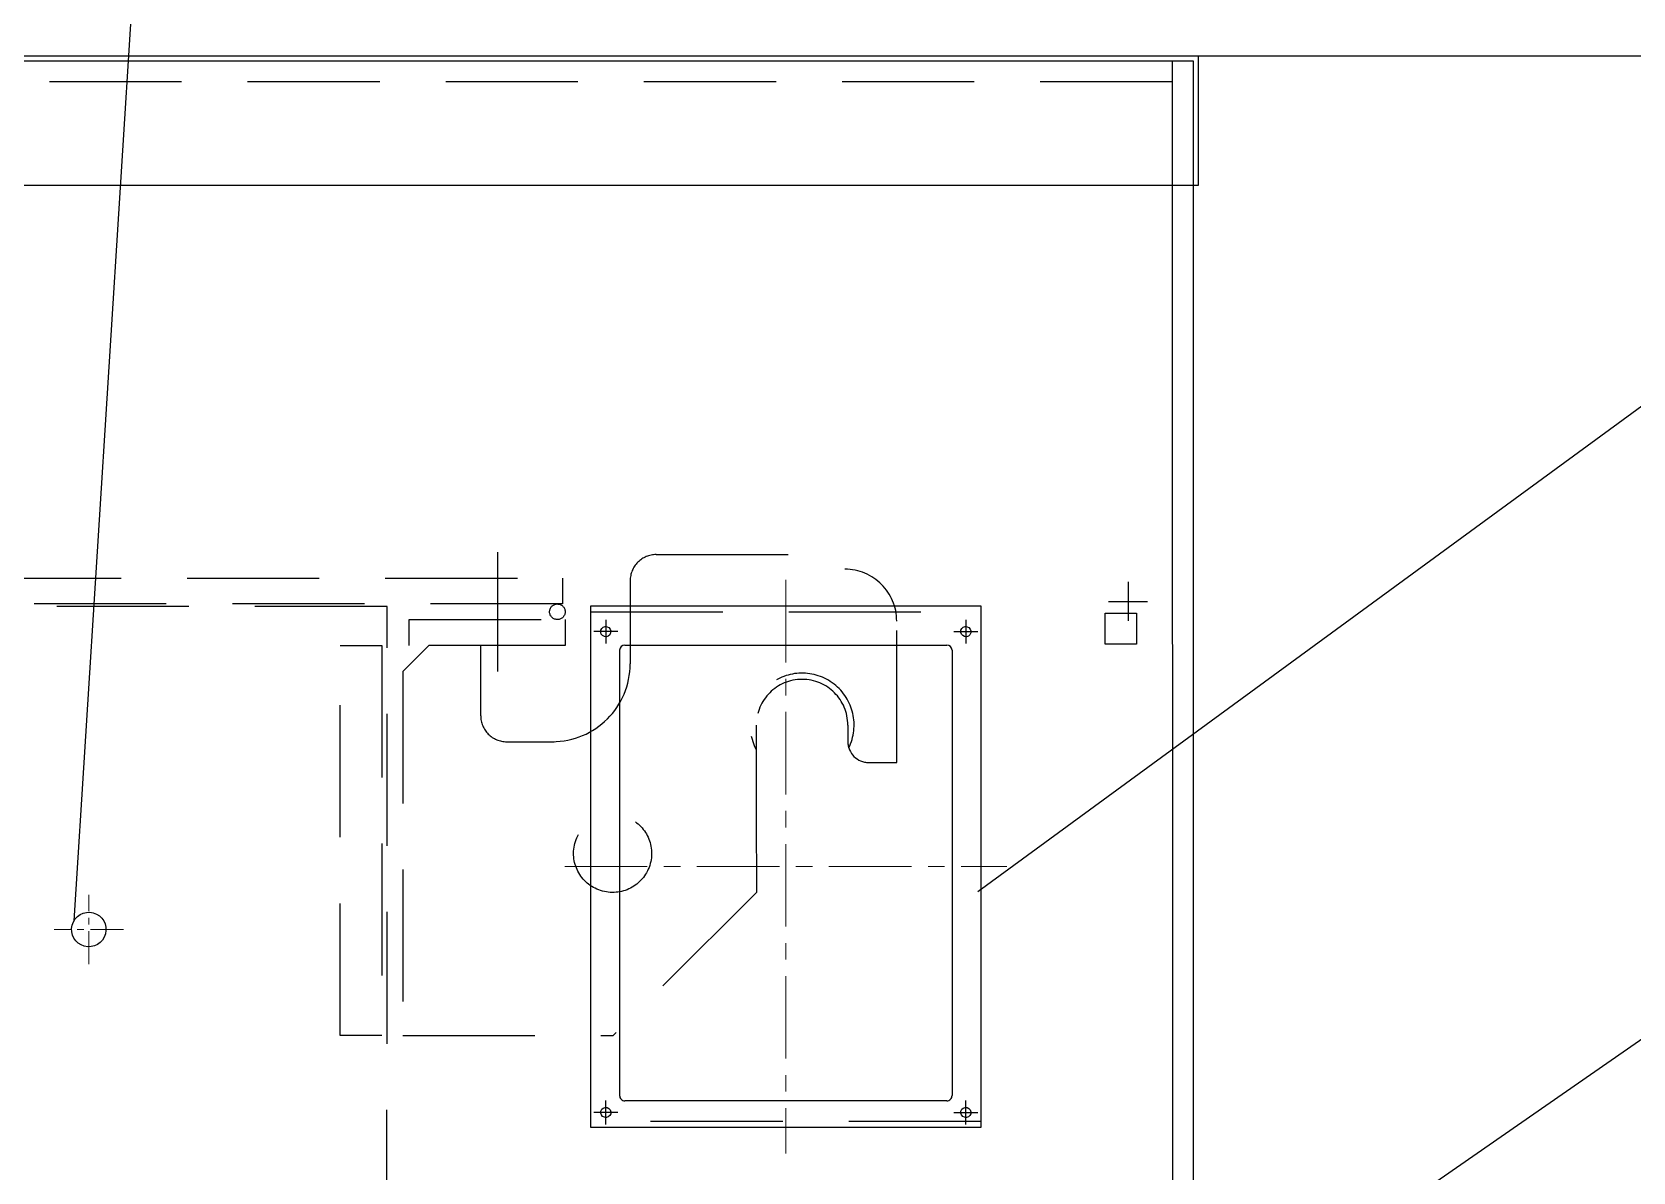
# Model space of a CAD drawing. Header units: millimetres. Extents: x -185079 to -2648, y 85916 to 249201.
# Drawn here: x -53060 to -52444, y 134153 to 134592 of the extents above; entities that cross this region are included whole.
import ezdxf

# ---------------------------------------------------------------- set-up
doc = ezdxf.new("R2010")
doc.units = ezdxf.units.MM
for name, pattern in [('CENTER', [50.800000000000004, 31.75, -6.35, 6.35, -6.35]), ('CENTERX2', [101.60000000000001, 63.5, -12.7, 12.7, -12.7]), ('HIDDEN', [9.524999999999999, 6.35, -3.175])]:
    doc.linetypes.add(name, pattern=pattern)
for name, color, linetype in [('1', 4, 'Continuous'), ('2', 3, 'Continuous'), ('3', 6, 'HIDDEN'), ('3中心线层', 1, 'CENTER')]:
    doc.layers.add(name, color=color, linetype=linetype)
for name, color, linetype, lineweight in [('2细线层', 4, 'Continuous', 35), ('尺寸线层', 3, 'Continuous', 18), ('点画线1', 4, 'CENTERX2', 20)]:
    doc.layers.add(name, color=color, linetype=linetype, lineweight=lineweight)

msp = doc.modelspace()

# ---------------------------------------------------------------- linework, layer by layer
at = {"layer": '1', "lineweight": -3, "ltscale": 2, "extrusion": (-0.004685415688226648, -0.01745240643729066, 0.9998367168639968)}
for p, q in [((-52844.79706272298, 134170.4195087525, 3630.035980999284), (-52844.8134734427, 134371.0476648296, 3633.537920038451)), ((-52844.8134734427, 134371.0476648296, 3633.537920038451), (-52694.8151204374, 134371.0476648296, 3634.240839449717)), ((-52694.8151204374, 134371.0476648296, 3634.240839449717), (-52694.7987097177, 134170.4195087525, 3630.738900410549)), ((-52833.69872419088, 134353.9706031617, 3633.291921270532), (-52833.71307733704, 134182.6427886236, 3630.301283045957)), ((-52831.6989098293, 134355.9694518129, 3633.336183178406), (-52707.8679422092, 134355.9694518129, 3633.916477489056)), ((-52705.86780060067, 134353.9697564226, 3633.890945318253), (-52705.85378655199, 134182.6419418845, 3630.900440027483)), ((-52707.8536010236, 134180.6422464942, 3630.856163339045), (-52831.71293583854, 134180.6422464942, 3630.275736094589)), ((-52694.7987097177, 134170.4195087525, 3630.738900410549), (-52844.79706272298, 134170.4195087525, 3630.035980999284))]:
    msp.add_line(p, q, dxfattribs=at)
at = {"layer": '1', "color": 3, "lineweight": -3, "ltscale": 2, "extrusion": (-0.004685415688226648, -0.01745240643729063, 0.9998367168639968), "elevation": 1.311263986281119e-08}
msp.add_lwpolyline([(-89340.74435583597, 116693.2017122206), (-79605.60479144276, 119307.2036772036), (-77739.80294518075, 112358.532017356), (-87474.94250957393, 109744.530052373)], close=True, dxfattribs=at)
at = {"layer": '1', "lineweight": -3, "ltscale": 2, "extrusion": (-0.004685415688226648, -0.01745240643729063, 0.9998367168639968), "elevation": 1.311264075806094e-08}
msp.add_lwpolyline([(-87231.2481748564, 109916.2399077064), (-77857.25883072625, 112433.2686984296), (-79666.37327405855, 119170.8235395233), (-89040.36261818874, 116653.7947488001), (-87231.2481748564, 109916.2399077064)], dxfattribs=at)
at = {"layer": '1', "lineweight": -3, "ltscale": 2, "extrusion": (2.14093537892826e-06, -0.03489930510489431, 0.99939083370752), "elevation": -2291.392431360221}
msp.add_lwpolyline([(-52638.72080356221, 134373.3922901645), (-52626.72080356473, 134373.3925355719), (-52626.7205581573, 134361.3925355744), (-52638.72055815479, 134361.392290167)], close=True, dxfattribs=at)
at = {"layer": '1', "lineweight": -3, "ltscale": 2, "extrusion": (-0.004685415688226648, -0.01745240643729066, 0.9998367168639968)}
for centre in [(-85870.033955155, 116112.2967482798, 1535.446405410798), (-85736.29138358557, 116148.2082359962, 1535.446405410798), (-85822.0586141127, 115933.6256351924, 1535.446405410798), (-85688.3160425433, 115969.5371229088, 1535.446405410798)]:
    msp.add_circle(centre, 1.9584, dxfattribs=at)
at = {"layer": '1', "lineweight": -3, "ltscale": 2, "extrusion": (-0.004685415688226634, -0.01745240643729067, 0.9998367168639968)}
msp.add_circle((-86032.31490956817, 115922.2983138048), 6.628787879999962, dxfattribs=at)
at = {"layer": '1', "lineweight": -3, "ltscale": 2, "extrusion": (-0.004685415688226648, -0.01745240643729066, 0.9998367168639968)}
for centre, radius, start, end in [((-85861.06961800373, 116107.2675946512, 1535.446405410798), 2, 105.0300830920786, 195.0058221075003), ((-85741.47361933379, 116139.3805575378, 1535.446405410799), 2.000000000014551, 15.03008309186234, 105.03008309036), ((-85816.6604615686, 115941.7683771844, 1535.446405410798), 1.999999999987711, 195.005822106803, 285.0300830913815), ((-85697.0370658504, 115973.8886965078, 1535.446405410798), 2.000000000014551, 285.0300830910571, 15.03008309186234)]:
    msp.add_arc(centre, radius, start, end, dxfattribs=at)
at = {"layer": '2', "extrusion": (-0.004685415688226634, -0.01745240643729067, 0.9998367168639968)}
for p, q in [((-52695.95811980576, 134261.1656855648, 3632.317465015591), (-52108.49320798196, 134691.2448036053, 2106.880414342484)), ((-52678.20861328292, 134039.4049151234, 1391.521834164598), (-52108.47228290446, 134435.4266684049, 2102.415141211824))]:
    msp.add_line(p, q, dxfattribs=at)
at = {"layer": '2', "transparency": 33554687, "extrusion": (-0.004685415688226648, -0.01745240643729067, 0.9998367168639968)}
msp.add_line((-52841.28940341248, 134582.7476701102, 1799.80421977659), (-52332.84885790518, 134582.7476701102, 1802.186864130683), dxfattribs=at)
at = {"layer": '2细线层', "lineweight": -3, "ltscale": 3, "transparency": 33554687, "extrusion": (-0.004685415688226634, -0.01745240643729067, 0.9998367168639968)}
for p, q in [((-54615.13575783576, 134582.7476701101, 1791.491654937406), (-52611.15776168497, 134582.7476701101, 1800.882658271905)), ((-54613.13561622719, 134580.7479747198, 1791.466122766602), (-52613.15757615661, 134580.7479747199, 1800.838381583469)), ((-52613.15757615661, 134580.7479747199, 1800.838381583469), (-52612.99580791136, 132603.0611116764, 1766.318108016895)), ((-52611.15776168497, 134582.7476701101, 1800.882658271905), (-52611.15367247323, 134532.7552853524, 1800.010047531383)), ((-52611.15367247323, 134532.7552853524, 1800.010047531383), (-54615.131668624, 134532.7552853523, 1790.619044196882))]:
    msp.add_line(p, q, dxfattribs=at)
at = {"layer": '2细线层', "lineweight": -3, "ltscale": 3, "extrusion": (-0.004685415688226634, -0.01745240643729067, 0.9998367168639968)}
msp.add_line((-52621.15683404307, 134572.7491931588, 1800.661274829726), (-52620.99637434552, 132611.0598932382, 1766.420236692673), dxfattribs=at)
at = {"layer": '3', "ltscale": 8, "transparency": 33554687, "extrusion": (-0.004685415688226634, -0.01745240643729067, 0.9998367168639968)}
for p, q in [((-54605.13570406695, 134580.7479747198, 1791.503611801869), (-52621.15748831689, 134580.7479747198, 1800.800892548201)), ((-52621.15748831689, 134580.7479747198, 1800.800892548201), (-52621.15683404302, 134572.7491931586, 1800.661274829717)), ((-52621.15683404302, 134572.7491931586, 1800.661274829717), (-54605.13504979309, 134572.7491931586, 1791.363994083385)), ((-52914.63597570532, 134355.7941212844, 1795.498972045237), (-52914.63679354763, 134365.7925982359, 1795.673494193342)), ((-52914.63679354763, 134365.7925982359, 1795.673494193342), (-52854.63745234555, 134365.7925982359, 1795.954661957848)), ((-52854.63745234555, 134365.7925982359, 1795.954661957848), (-52854.63663450327, 134355.7941212844, 1795.780139809743)), ((-52854.63663450327, 134355.7941212844, 1795.780139809743), (-52914.63597570532, 134355.7941212844, 1795.498972045237))]:
    msp.add_line(p, q, dxfattribs=at)
at = {"layer": '3', "ltscale": 8, "extrusion": (-0.004685415688226634, -0.01745240643729067, 0.9998367168639968)}
for p, q in [((-52880.63929325643, 134391.7886383105, 1796.286580178316), (-52880.63553118163, 134345.7956443328, 1795.483778297023)), ((-52819.63988124971, 134390.788790615, 1796.554981857413), (-52747.14067729715, 134390.788790615, 1796.894726239524)), ((-54371.62188330815, 134381.7901613588, 1789.125040117777), (-52855.63874991327, 134381.7901613586, 1796.229211265411)), ((-52855.63874991327, 134381.7901613586, 1796.229211265411), (-52855.63793308073, 134371.8040303291, 1796.054904613813)), ((-52829.63895360773, 134380.7903136635, 1796.333598415224), (-52829.63634526772, 134348.7951792107, 1795.77512735699)), ((-52855.63793308073, 134371.8040303291, 1796.054904613813), (-54371.62106647565, 134371.8040303293, 1788.950733466177)), ((-52727.13435415762, 134310.8009750025, 1795.592271642856), (-52727.13926121175, 134370.7918367119, 1796.639404531484)), ((-52941.13568473484, 134355.7941212845, 1795.374789615926), (-52925.1358604143, 134355.7941212845, 1795.449767686461)), ((-52941.12341709957, 134205.816967011, 1792.756957394353), (-52941.13568473484, 134355.7941212845, 1795.374789615926)), ((-52925.1358604143, 134355.7941212845, 1795.449767686461), (-52925.12359277897, 134205.8169670111, 1792.831935464888)), ((-52917.13513041255, 134345.7956443329, 1795.31273457362), (-52907.13605805458, 134355.7941212846, 1795.53411801581)), ((-52887.13627765383, 134355.7941212846, 1795.627840603977), (-52907.13605805458, 134355.7941212846, 1795.53411801581)), ((-52887.13406947951, 134328.7982335153, 1795.156630804095), (-52887.13627765383, 134355.7941212846, 1795.627840603977)), ((-52917.13513041255, 134345.7956443329, 1795.31273457362), (-52917.12368061962, 134205.8169670111, 1792.869424500151)), ((-52781.13493893254, 134325.1987818128, 1795.59053254807), (-52781.13212525813, 134290.8003936613, 1794.990113042115)), ((-52745.93532542711, 134325.1987818128, 1795.755484303247), (-52745.93480200801, 134318.7997565638, 1795.643790128462)), ((-52877.13336143681, 134318.7997565637, 1795.028969950073), (-52859.63356234239, 134318.7997565638, 1795.110977173687)), ((-52737.93423557386, 134310.8009750025, 1795.541661445244), (-52727.13435415762, 134310.8009750025, 1795.592271642856)), ((-52737.93423557386, 134310.8009750025, 1795.541661445244), (-52727.13435415762, 134310.8009750025, 1795.592271642856)), ((-52781.13212525813, 134290.8003936613, 1794.990113042115), (-52781.12967202778, 134260.8085902447, 1794.466609914274)), ((-52781.12967202778, 134260.8085902447, 1794.466609914274), (-52836.12456999675, 134205.8169670111, 1793.249000982234)), ((-52925.12359277897, 134205.8169670111, 1792.831935464888), (-52941.12341709957, 134205.816967011, 1792.756957394353)), ((-52917.12368061962, 134205.8169670111, 1792.869424500151), (-52836.12456999675, 134205.8169670111, 1793.249000982234))]:
    msp.add_line(p, q, dxfattribs=at)
at = {"layer": '3', "ltscale": 8}
for p, q in [((-52923.13699864982, 134370.791836713, 1795.720923685223), (-54303.12184629856, 134370.7918367129, 1789.254065101585)), ((-52923.19639539278, 133973.9612587845, 1788.793865780268), (-52923.13699864982, 134370.791836713, 1795.720923685223))]:
    msp.add_line(p, q, dxfattribs=at)
at = {"layer": '3', "ltscale": 8, "extrusion": (-0.004685415688226648, -0.01745240643729066, 0.9998367168639968)}
for p, q in [((-52844.81328501183, 134368.74401574, 3633.497710135528), (-52694.81493200654, 134368.74401574, 3634.200629546794)), ((-52694.79889814858, 134172.7231578421, 3630.779110313472), (-52844.79725115387, 134172.7231578421, 3630.076190902207))]:
    msp.add_line(p, q, dxfattribs=at)
at = {"layer": '3', "ltscale": 8, "extrusion": (-0.004685415688226634, -0.01745240643729067, 0.9998367168639968)}
for centre, radius in [((-85889.96468283102, 116081.6552956874, -301.6990633298242), 2.999999999999986), ((-85845.35472450279, 115997.3393602519, -301.6990633298378), 14.99999999999995)]:
    msp.add_circle(centre, radius, dxfattribs=at)
for centre, radius, start, end in [((-85856.37658442628, 116103.0991676699, -301.6990633298435), 9.999999999906434, 105.0300830912144, 195.0300830918802), ((-85782.31133567393, 116106.8339939474, -301.6990633298449), 20.00000000003738, 15.03008309195967, 105.030083091283), ((-85886.70974753224, 116061.820845072, -301.6990633298415), 30.00000000001041, 285.0300830919311, 15.03006741870867), ((-85787.77724169022, 116063.9494527765, -301.6990633298315), 20.0000000000014, 348.9600750623447, 223.3877196714894), ((-85787.77724169032, 116063.9494527768, -301.699063329841), 17.60000000000205, 15.03008309193453, 195.0300830918553), ((-85898.42453722793, 116037.9668433971, -301.6990633298474), 10.00000000004781, 195.0300830919272, 285.0300830922493), ((-85761.39333532397, 116064.4071479496, -301.6990633298449), 8.000000000108091, 195.0300830918819, 285.0300830901904)]:
    msp.add_arc(centre, radius, start, end, dxfattribs=at)
at = {"layer": '3中心线层', "linetype": 'CENTER', "lineweight": 15, "extrusion": (-0.004685415688226648, -0.01745240643729066, 0.9998367168639968)}
for p, q in [((-52769.79966080698, 134381.0461417812, 3634.063974312313), (-52769.78161440257, 134160.4210318009, 3630.212990976936)), ((-52854.8051582832, 134270.7335867911, 3631.740089224783), (-52684.8070248772, 134270.7335867911, 3632.536731224217))]:
    msp.add_line(p, q, dxfattribs=at)
at = {"layer": '3中心线层', "extrusion": (2.14093537892826e-06, -0.03489930510489431, 0.99939083370752)}
for p, q in [((-52638.14029115356, 134380.2859773303, 1797.22219245721), (-52638.1402913269, 134365.2905461277, 1796.960443357133)), ((-52645.64012654166, 134372.7882617289, 1797.05617232251), (-52630.6404559388, 134372.7882617289, 1797.126463491833))]:
    msp.add_line(p, q, dxfattribs=at)
at = {"layer": '3中心线层', "ltscale": 10, "extrusion": (-0.004685415688226648, -0.01745240643729066, 0.9998367168639968)}
for p, q in [((-52839.05310399002, 134365.7577532598, 3633.472577407771), (-52839.05235026652, 134356.5431569012, 3633.311737796078)), ((-52700.57462449554, 134365.7577532598, 3634.121512608251), (-52700.57387077203, 134356.5431569012, 3633.960672996558)), ((-52834.44477772394, 134361.1504550805, 3633.413751286239), (-52843.66067653257, 134361.1504550805, 3633.370563917611)), ((-52705.18219703808, 134361.1504550805, 3634.019499118091), (-52695.96629822945, 134361.1504550805, 3634.062686486718)), ((-52839.03722018302, 134171.5713332973, 3630.083078056138), (-52839.03797390651, 134180.7859296558, 3630.243917667831)), ((-52700.55874068853, 134171.5713332973, 3630.732013256618), (-52700.55949441202, 134180.7859296558, 3630.892852868311)), ((-52834.42964764046, 134176.1786314766, 3630.185091546299), (-52843.64554644909, 134176.1786314766, 3630.141904177671)), ((-52705.1670669546, 134176.1786314766, 3630.790839378151), (-52695.95116814597, 134176.1786314766, 3630.834026746779))]:
    msp.add_line(p, q, dxfattribs=at)
at = {"layer": '尺寸线层', "lineweight": -3, "ltscale": 20, "transparency": 33554687, "extrusion": (-0.004685415688226634, -0.01745240643729067, 0.9998367168639968)}
msp.add_line((-53008.52491144983, 134806.312784666, 1900.737001112184), (-53043.54984200302, 134249.9308921054, 2094.795322267769), dxfattribs=at)
at = {"layer": '点画线1', "color": 1, "ltscale": 0.2, "extrusion": (-0.004685415688226634, -0.01745240643729067, 0.9998367168639968)}
for p, q in [((-53037.8444635692, 134233.2533716827, 2094.530948304787), (-53037.84663952563, 134259.8553800588, 2094.995282989778)), ((-53024.54266731024, 134246.5543758708, 2094.825455368813), (-53051.14843578466, 134246.5543758708, 2094.700775925754))]:
    msp.add_line(p, q, dxfattribs=at)

doc.saveas('drawing.dxf')
